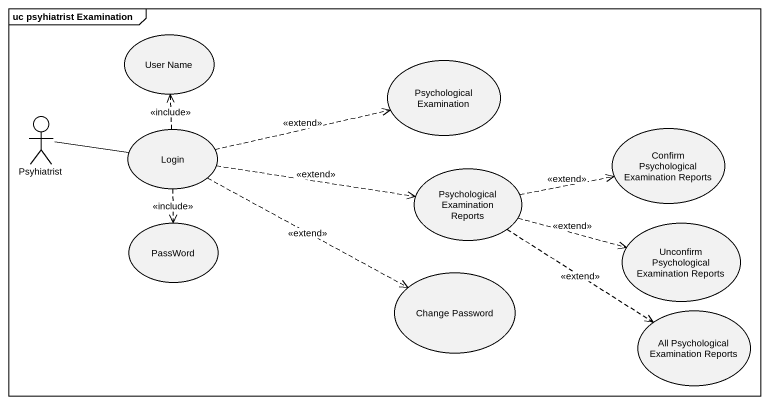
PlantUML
@startuml
mainframe uc psyhiatrist Examination
usecase "User Name" as User_Name
usecase "Psychological Examination" as Psychological_Examination
actor Psyhiatrist
usecase Login
usecase "Confirm Psychological Examination Reports" as Confirm_Psychological
usecase "Psychological Examination Reports" as Psychological_Examination_2
usecase PassWord
usecase "Unconfirm Psychological Examination Reports" as Unconfirm_Psychological
usecase "Change Password" as Change_Password
usecase "All Psychological Examination Reports" as All_Psychological
Psyhiatrist -right- Login
Login .up.> User_Name : <<include>>
Login .right.> Psychological_Examination : <<extend>>
Login .right.> Psychological_Examination_2 : <<extend>>
Login ..> PassWord : <<include>>
Login .right.> Change_Password : <<extend>>
Psychological_Examination_2 .right.> Confirm_Psychological : <<extend>>
Psychological_Examination_2 .right.> Unconfirm_Psychological : <<extend>>
Psychological_Examination_2 ..> All_Psychological : <<extend>>
@enduml
